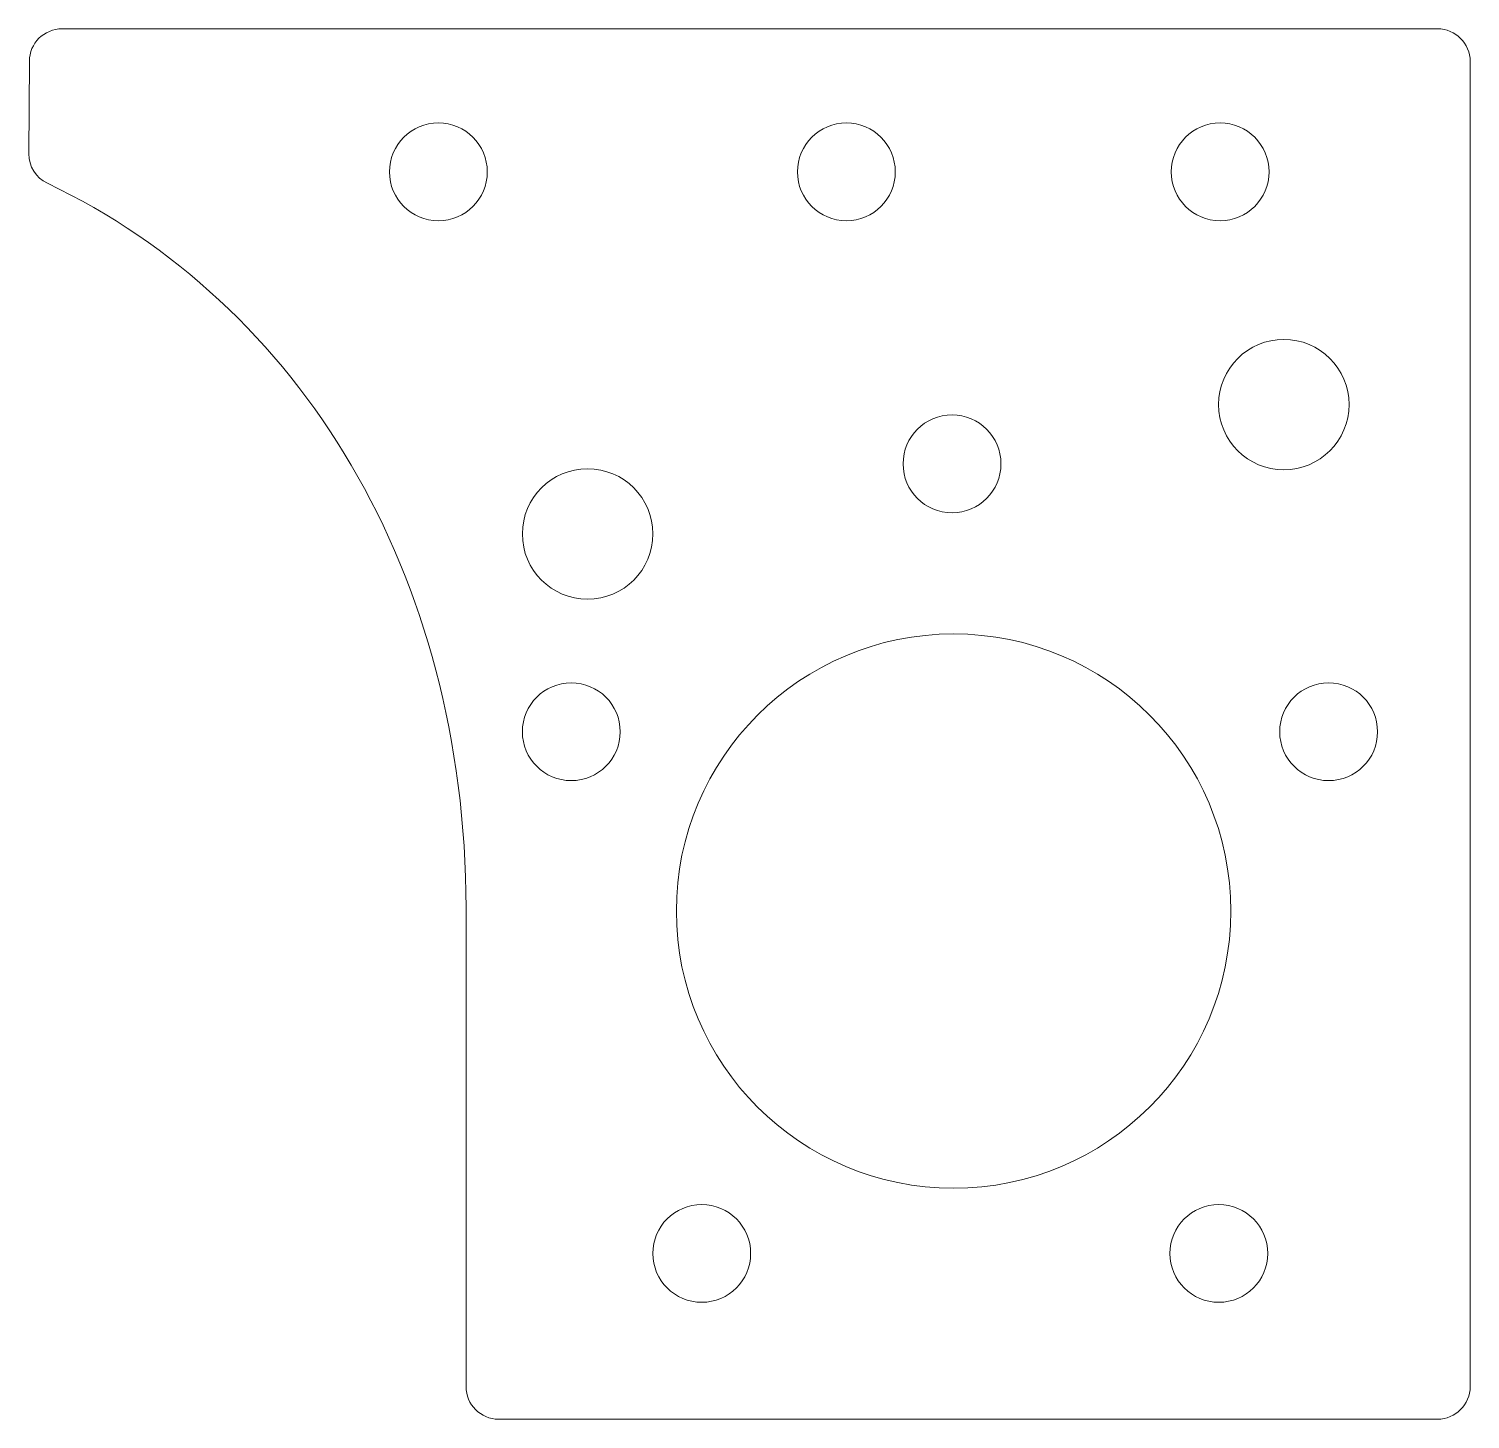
# Model space of a CAD drawing. Header units: millimetres. Extents: x -79 to 73, y -39 to 78.
# Drawn here: x -25.34 to 18.85, y 35.41 to 78.06 of the extents above; entities that cross this region are included whole.
import ezdxf

# ---------------------------------------------------------------- set-up
doc = ezdxf.new("R2010")
doc.units = ezdxf.units.MM
doc.header["$MEASUREMENT"] = 0
doc.layers.add('Layer 1', color=7, linetype='Continuous')

msp = doc.modelspace()

# ---------------------------------------------------------------- linework, layer by layer
at = {"layer": 'Layer 1', "color": 250, "lineweight": 9}
for points, knots in [([(17.8509, 78.0582), (17.8509, 78.0582), (-24.3239, 78.0582), (-24.3239, 78.0582), (-24.3239, 78.0582), (-24.8725, 78.0582), (-25.3239, 77.613), (-25.3239, 77.0644), (-25.3239, 77.0644), (-25.3239, 77.0644), (-25.341, 74.2284), (-25.341, 74.2284), (-25.341, 74.2284), (-25.341, 73.8313), (-25.1293, 73.4902), (-24.7706, 73.3194), (-24.7706, 73.3194), (-17.0251, 69.6335), (-11.9597, 61.3717), (-11.9353, 51.0936), (-11.9353, 51.0936), (-11.9353, 51.0936), (-11.9362, 36.415), (-11.9362, 36.415), (-11.9362, 36.415), (-11.9362, 35.8642), (-11.487, 35.415), (-10.9362, 35.415), (-10.9362, 35.415), (-10.9362, 35.415), (17.8509, 35.415), (17.8509, 35.415), (17.8509, 35.415), (18.4017, 35.415), (18.8509, 35.8641), (18.8509, 36.4149), (18.8509, 36.4149), (18.8509, 36.4149), (18.8509, 77.0583), (18.8509, 77.0583), (18.8509, 77.0583), (18.8509, 77.6091), (18.4017, 78.0582), (17.8509, 78.0582)], [0, 0, 0, 0, 0.0833333, 0.0833333, 0.0833333, 0.0833333, 0.1666667, 0.1666667, 0.1666667, 0.1666667, 0.25, 0.25, 0.25, 0.25, 0.3333333, 0.3333333, 0.3333333, 0.3333333, 0.4166667, 0.4166667, 0.4166667, 0.4166667, 0.5, 0.5, 0.5, 0.5, 0.5833333, 0.5833333, 0.5833333, 0.5833333, 0.6666667, 0.6666667, 0.6666667, 0.6666667, 0.75, 0.75, 0.75, 0.75, 0.8333333, 0.8333333, 0.8333333, 0.8333333, 1, 1, 1, 1]), ([(13.1372, 68.5326), (12.0326, 68.5326), (11.1372, 67.6371), (11.1372, 66.5326), (11.1372, 66.5326), (11.1372, 65.428), (12.0326, 64.5326), (13.1372, 64.5326), (13.1372, 64.5326), (14.2418, 64.5327), (15.1372, 65.4279), (15.1372, 66.5326), (15.1372, 66.5326), (15.1372, 67.6371), (14.2418, 68.5326), (13.1372, 68.5326)], [0, 0, 0, 0, 0.2, 0.2, 0.2, 0.2, 0.4, 0.4, 0.4, 0.4, 0.6, 0.6, 0.6, 0.6, 1, 1, 1, 1]), ([(-8.2093, 64.5656), (-9.3139, 64.5656), (-10.2093, 63.6702), (-10.2093, 62.5655), (-10.2093, 62.5655), (-10.2093, 61.461), (-9.3139, 60.5655), (-8.2093, 60.5655), (-8.2093, 60.5655), (-7.1047, 60.5656), (-6.2093, 61.461), (-6.2093, 62.5655), (-6.2093, 62.5655), (-6.2093, 63.6702), (-7.1047, 64.5655), (-8.2093, 64.5656)], [0, 0, 0, 0, 0.2, 0.2, 0.2, 0.2, 0.4, 0.4, 0.4, 0.4, 0.6, 0.6, 0.6, 0.6, 1, 1, 1, 1]), ([(3.0121, 59.4994), (-1.6823, 59.4994), (-5.4879, 55.694), (-5.4879, 50.9993), (-5.4879, 50.9993), (-5.4879, 46.3048), (-1.6823, 42.4994), (3.0121, 42.4994), (3.0121, 42.4994), (7.7065, 42.4994), (11.5121, 46.3048), (11.5121, 50.9993), (11.5121, 50.9993), (11.5121, 55.694), (7.7065, 59.4993), (3.0121, 59.4994)], [0, 0, 0, 0, 0.2, 0.2, 0.2, 0.2, 0.4, 0.4, 0.4, 0.4, 0.6, 0.6, 0.6, 0.6, 1, 1, 1, 1])]:
    msp.add_open_spline(points, degree=3, knots=knots, dxfattribs=at)
at = {"layer": 'Layer 1', "color": 240, "lineweight": 9}
for points in [[(-12.7846, 75.1703), (-13.6131, 75.1703), (-14.2846, 74.4987), (-14.2846, 73.6703), (-14.2846, 73.6703), (-14.2846, 72.8419), (-13.6131, 72.1703), (-12.7846, 72.1703), (-12.7846, 72.1703), (-11.9562, 72.1704), (-11.2846, 72.8418), (-11.2846, 73.6703), (-11.2846, 73.6703), (-11.2846, 74.4987), (-11.9562, 75.1703), (-12.7846, 75.1703)], [(-0.2746, 75.1703), (-1.1031, 75.1703), (-1.7746, 74.4987), (-1.7746, 73.6703), (-1.7746, 73.6703), (-1.7746, 72.8419), (-1.1031, 72.1703), (-0.2746, 72.1703), (-0.2746, 72.1703), (0.5539, 72.1704), (1.2254, 72.8418), (1.2254, 73.6703), (1.2254, 73.6703), (1.2254, 74.4987), (0.5539, 75.1703), (-0.2746, 75.1703)], [(11.1832, 75.1703), (10.3548, 75.1703), (9.6832, 74.4987), (9.6832, 73.6703), (9.6832, 73.6703), (9.6832, 72.8419), (10.3548, 72.1703), (11.1832, 72.1703), (11.1832, 72.1703), (12.0117, 72.1704), (12.6832, 72.8418), (12.6832, 73.6703), (12.6832, 73.6703), (12.6832, 74.4987), (12.0117, 75.1703), (11.1832, 75.1703)], [(2.9641, 66.2167), (2.1357, 66.2167), (1.4641, 65.5451), (1.4641, 64.7167), (1.4641, 64.7167), (1.4641, 63.8883), (2.1357, 63.2167), (2.9641, 63.2167), (2.9641, 63.2167), (3.7926, 63.2168), (4.4641, 63.8882), (4.4641, 64.7167), (4.4641, 64.7167), (4.4641, 65.5451), (3.7926, 66.2167), (2.9641, 66.2167)], [(-8.7093, 57.9994), (-9.5378, 57.9994), (-10.2093, 57.3278), (-10.2093, 56.4994), (-10.2093, 56.4994), (-10.2093, 55.671), (-9.5378, 54.9994), (-8.7093, 54.9994), (-8.7093, 54.9994), (-7.8809, 54.9995), (-7.2093, 55.6709), (-7.2093, 56.4994), (-7.2093, 56.4994), (-7.2093, 57.3278), (-7.8809, 57.9994), (-8.7093, 57.9994)], [(14.5121, 57.9994), (13.6837, 57.9994), (13.0121, 57.3278), (13.0121, 56.4994), (13.0121, 56.4994), (13.0121, 55.671), (13.6837, 54.9994), (14.5121, 54.9994), (14.5121, 54.9994), (15.3406, 54.9995), (16.0121, 55.6709), (16.0121, 56.4994), (16.0121, 56.4994), (16.0121, 57.3278), (15.3406, 57.9994), (14.5121, 57.9994)], [(-4.7093, 41.9994), (-5.5378, 41.9994), (-6.2093, 41.3278), (-6.2093, 40.4994), (-6.2093, 40.4994), (-6.2093, 39.671), (-5.5378, 38.9994), (-4.7093, 38.9994), (-4.7093, 38.9994), (-3.8809, 38.9995), (-3.2093, 39.6709), (-3.2093, 40.4994), (-3.2093, 40.4994), (-3.2093, 41.3278), (-3.8809, 41.9994), (-4.7093, 41.9994)], [(11.1438, 41.9994), (10.3154, 41.9994), (9.6438, 41.3278), (9.6438, 40.4994), (9.6438, 40.4994), (9.6438, 39.671), (10.3154, 38.9994), (11.1438, 38.9994), (11.1438, 38.9994), (11.9723, 38.9995), (12.6438, 39.6709), (12.6438, 40.4994), (12.6438, 40.4994), (12.6438, 41.3278), (11.9723, 41.9994), (11.1438, 41.9994)]]:
    msp.add_open_spline(points, degree=3, knots=[0, 0, 0, 0, 0.2, 0.2, 0.2, 0.2, 0.4, 0.4, 0.4, 0.4, 0.6, 0.6, 0.6, 0.6, 1, 1, 1, 1], dxfattribs=at)

doc.saveas('drawing.dxf')
